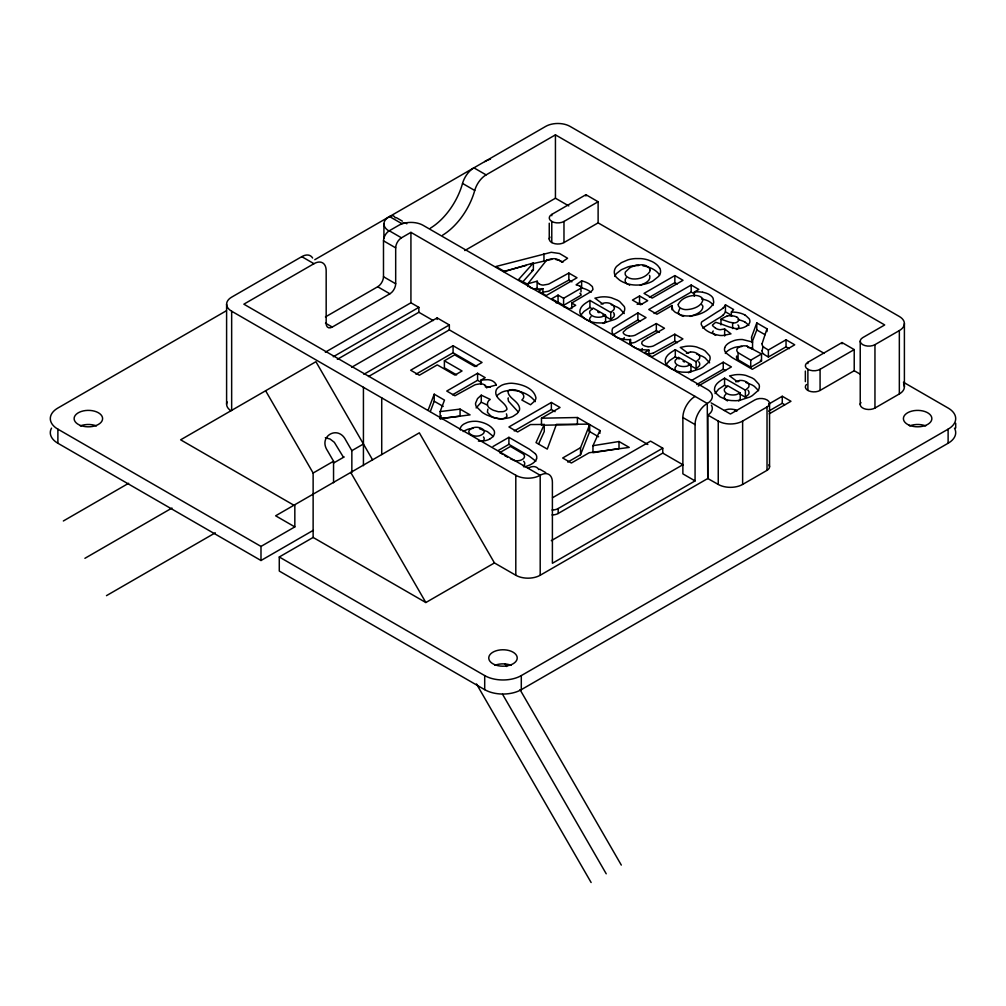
<?xml version="1.0" encoding="UTF-8"?>
<svg xmlns="http://www.w3.org/2000/svg" width="1006" height="1006" viewBox="0 0 1006 1006"><rect width="100%" height="100%" fill="white"/><g stroke="black" fill="none" stroke-linecap="round" stroke-linejoin="round"><path stroke-width="1.5" d="M226.601 304.177L226.601 404.161M549.251 239.051L549.251 223.219M769.552 466.822L769.552 403.456M860.231 404.513L860.231 341.147M904.394 386.908L904.394 323.542M694.329 296.254L694.329 292.029L698.83 289.439L691.185 285.025L648.769 309.508L656.931 314.224L671.995 305.535L672.599 309.244A15.04 8.677 0 0 0 675.353 312.313L680.219 314.74A16.008 9.243 0 0 0 686.079 315.922C696.127 316.5 707.683 312.564 713.254 303.825A18.536 10.701 0 0 0 713.719 302.089L713.116 298.354A15.241 8.803 0 0 0 710.84 295.638L709.092 294.444A15.53 8.966 0 0 0 702.653 292.293M762.07 343.75L766.974 328.786L756.789 322.901L751.658 336.796A20.749 11.971 0 0 0 751.595 337.362M762.07 350.792L763.076 346.781M751.96 342.455L756.789 329.943L756.789 322.901M428.091 410.285L434.215 394.189L444.489 400.124L440.138 411.58L440.138 418.622L460.069 416.157L460.069 409.115L440.138 411.58M430.329 411.479L434.215 401.231L434.215 394.189M440.138 418.622L441.219 415.755M567.786 462.081L580.537 454.725L580.537 447.683L589.692 424.595L599.916 430.505L599.916 433.322M580.537 454.725L589.692 431.637L589.692 424.595M541.48 425.249L541.48 418.207L560.053 407.493L551.363 402.463L508.935 426.959L517.637 431.976L530.476 424.557L544.259 424.469L536.022 442.602L547.277 449.091L556.419 424.369L588.9 424.142L588.9 431.184M538.562 444.061L544.259 431.511L544.259 424.469M592.962 445.696L619.004 441.521L619.004 448.563L592.962 452.725L592.962 445.696L599.916 430.505M487.822 409.153L487.407 412.271L490.563 415.755A23.125 13.355 0 0 0 493.506 417.364L498.398 418.798L502.761 418.71A6.464 3.735 0 0 0 504.836 418.081L506.571 416.861A5.055 2.917 0 0 0 506.999 416.094L506.433 413.843M715.015 393.585L718.674 389.133L724.572 385.21L727.175 386.706M476.127 407.933L481.27 402.211L481.27 395.169L490.236 399.42C486.388 401.545 486.414 406.965 490.563 408.713A23.125 13.355 0 0 0 493.506 410.322L498.398 411.756L502.761 411.668A6.464 3.735 0 0 0 504.836 411.039L506.571 409.819A5.055 2.917 0 0 0 506.999 409.052C505.741 401.796 493.292 398.716 496.184 390.114A15.279 8.815 0 0 1 498.221 387.486L501.265 385.487A15.492 8.941 0 0 1 505.05 384.078L508.357 383.449A15.153 8.74 0 0 1 511.891 383.248C521.058 383.902 533.897 387.826 535.947 397.873A16.976 9.796 0 0 1 534.79 400.966L530.539 404.752L521.85 400.036C529.131 393.723 513.928 387.159 508.684 390.617A4.288 2.477 0 0 0 507.955 391.384C508.281 398.187 518.14 400.828 519.498 407.707A16.322 9.419 0 0 1 519.373 410.285L517.361 413.403L513.161 416.27A17.303 9.997 0 0 1 508.948 417.83L503.981 418.672A16.448 9.494 0 0 1 500.083 418.735L493.569 417.628L486.891 415.038A48.728 28.13 0 0 1 482.289 412.422L476.354 406.65A18.146 10.475 0 0 1 475.561 403.192L477.536 398.602L481.27 395.169M580.688 315.218L584.046 311.407L589.931 307.471L592.534 308.98M666.047 364.512L669.405 360.689L675.303 356.765L679.201 359.016M626.298 277.669L625.455 279.002A10.4 5.998 0 0 0 625.166 279.995L625.292 281.567A9.054 5.231 0 0 0 626.889 283.742L627.568 284.22M527.584 284.157L518.53 279.593L533.369 262.968L533.369 269.998L522.24 282.472M527.911 286.559L527.911 283.742L546.598 260.202M731.463 311.91L733.236 309.974A21.893 12.638 0 0 0 733.6 309.508L725.439 304.793A23.39 13.506 0 0 1 723.176 307.987M679.666 308.842L678.283 312.288A8.123 4.69 0 0 0 679.792 314.601L680.094 314.828A9.821 5.671 0 0 0 681.137 315.456M713.229 330.987L712.588 331.955A3.785 2.188 0 0 0 712.537 332.42A3.383 1.949 0 0 0 712.6 332.735L714.31 334.545M591.025 316.626L590.019 317.921A7.998 4.615 0 0 0 589.667 319.216L589.679 319.48A8.413 4.867 0 0 0 591.591 322.41M676.384 365.92L675.378 367.215A7.998 4.615 0 0 0 675.026 368.51L675.039 368.762A8.413 4.867 0 0 0 676.95 371.692M613.094 334.897L637.879 319.946L640.432 321.417M725.93 394.101L724.647 395.66A7.998 4.615 0 0 0 724.307 396.955L724.307 397.207A8.413 4.867 0 0 0 725.955 399.935M702.59 328.044L717.391 318.927A63.806 36.832 0 0 0 721.491 316.374L722.534 315.557A14.587 8.425 0 0 0 723.138 315.016M624.286 337.601L623.217 339.148A5.03 2.905 0 0 0 623.204 339.55M580.588 288.332L579.821 288.86A46.93 27.099 0 0 1 579.054 289.338L563.586 298.304L558.053 295.11L551.728 298.757L557.261 301.951L555.941 302.718M580.588 295.374L579.821 295.902A46.93 27.099 0 0 1 579.054 296.38L563.586 305.346L558.053 302.152L556.871 302.831M590.887 291.677L571.748 303.02L571.748 308.653M590.824 291.639A11.468 6.627 0 0 0 592.987 289.326L592.345 286.572L589.176 283.868A23.226 13.405 0 0 0 581.657 280.85L576.111 284.836A21.943 12.663 0 0 1 579.016 285.729L579.934 286.144M580.94 288.42L581.631 287.93L581.631 280.888M746.578 326.045L748.162 324.837A11.833 6.828 0 0 0 749.872 321.744A13.103 7.57 0 0 0 749.885 320.989A12.324 7.117 0 0 0 749.13 318.726L746.112 315.871A22.522 13.003 0 0 0 744.993 315.18M768.836 464.847A8.626 4.98 0 0 1 767.025 470.343L742.629 484.427A17.24 9.959 0 0 1 718.246 484.427L707.759 478.504L707.859 415.063A17.24 9.959 0 0 0 711.418 405.204M605.549 316.488L610.743 319.493L610.743 312.451L613.811 309.722A9.255 5.344 0 0 0 614.364 308.037L614.364 307.761M610.743 319.493L613.811 316.764A9.255 5.344 0 0 0 614.364 315.079L614.364 314.79M690.908 365.769L696.114 368.774L696.114 361.732L699.183 359.004A9.255 5.344 0 0 0 699.736 357.319L699.723 357.042A8.979 5.181 0 0 0 697.925 354.024L697.611 353.81A11.028 6.363 0 0 0 696.693 353.257A7.369 4.25 0 0 0 690.481 351.999M696.114 368.774L699.183 366.046A9.255 5.344 0 0 0 699.736 364.361L699.723 364.084A8.979 5.181 0 0 0 698.68 361.758M740.177 394.214L745.383 397.219L745.383 390.177L748.451 387.448A9.255 5.344 0 0 0 749.005 385.763L748.992 385.487A8.979 5.181 0 0 0 747.194 382.469M745.383 397.219L748.451 394.49A9.255 5.344 0 0 0 749.005 392.805L748.992 392.529A8.979 5.181 0 0 0 747.961 390.202M707.759 478.504L707.268 403.456A17.24 9.959 0 0 0 707.268 389.372L423.124 225.331A17.24 9.959 0 0 0 398.728 225.331L389.284 230.776A8.186 4.728 -60 0 0 383.487 240.811L383.487 276.725A8.186 4.728 -60 0 1 377.69 286.76L325.428 316.928M647.047 338.343L664.501 328.27L656.327 323.555L635.176 335.187A8.727 5.043 0 0 1 629.253 335.991M707.268 478.793L540.197 575.256A17.24 9.959 0 0 1 515.801 575.256L494.449 562.932L419.339 432.832L275.631 515.801L294.833 526.893L294.833 504.723M312.615 258.014A17.24 9.959 -60 0 0 301.775 256.656L231.657 297.147A17.24 9.959 0 0 0 231.657 311.219L231.657 410.36M226.438 310.716L57.883 408.034A25.867 14.939 0 0 0 57.883 429.16L57.883 443.244L260.994 560.505L313.394 530.25M314.79 259.711L545.68 126.404A17.24 9.959 0 0 1 570.075 126.404L899.339 316.5A17.24 9.959 0 0 1 899.339 330.584L899.339 393.95L874.956 408.034A8.626 4.98 0 0 1 864.003 408.637A8.626 4.98 0 0 1 860.935 402.538M332.269 327.063A8.626 4.98 -60 0 1 326.17 323.542L326.17 270.74A17.24 9.959 -60 0 0 313.973 263.698L243.854 304.177L540.197 475.272A17.24 9.959 -60 0 1 552.395 482.314L552.395 563.285L695.071 480.906L695.071 424.582A17.24 9.959 -60 0 1 707.268 403.456L410.926 232.361L401.469 237.818A8.186 4.728 -60 0 0 395.685 247.853L395.685 283.767A8.186 4.728 -60 0 1 389.888 293.802L332.269 327.063L325.491 323.152M401.168 223.923L401.734 223.596A8.626 4.98 -60 0 1 406.814 223.81M442.577 235.203A50.011 28.872 -60 0 0 474.731 190.474A17.24 9.959 -60 0 1 486.112 174.881L555.438 134.854L884.714 324.951L862.758 337.626A8.626 4.98 0 0 0 862.758 344.668A8.626 4.98 0 0 0 874.956 344.668L899.339 330.584M464.772 250.569L555.438 198.22L568.78 205.916M551.778 242.572L551.778 221.458A8.626 4.98 0 0 1 551.778 214.416L585.932 194.699L598.117 201.741L598.117 222.867L824.241 353.408M325.353 352.175L410.926 302.781L418.848 307.358L418.848 312.275L337.35 359.331M551.778 221.458A8.626 4.98 0 0 0 563.976 221.458L598.117 201.741M333.275 356.753L418.848 307.358M63.353 520.982L128.642 483.282M549.968 237.076A8.626 4.98 0 0 0 553.036 243.175A8.626 4.98 0 0 0 563.976 242.572L598.117 222.867M351.698 367.253L437.145 317.909L449.342 324.951L449.342 329.88L647.839 444.489M363.895 374.282L449.342 324.951M368.51 376.546L449.342 329.88M542.9 294.28L542.9 288.647L538.55 291.149L546.195 295.563L577.016 277.769L568.855 273.054L549.175 283.843A13.405 7.746 0 0 1 547.943 284.283L543.127 285.1A6.049 3.496 0 0 1 539.442 284.044M84.906 558.317L171.963 508.055M444.388 360.789L454.662 354.854L474.945 366.574L482.063 362.462L453.077 345.724L410.662 370.221L419.351 375.238L437.27 364.889L454.926 375.087L462.043 370.975L444.388 360.789L444.388 367.831L456.611 374.886M571.911 281.856L568.855 280.096L549.175 290.885A13.405 7.746 0 0 1 547.943 291.325L543.127 292.142A6.049 3.496 0 0 1 542.611 292.117M415.968 374.194L453.077 352.766L476.794 366.461M564.341 307.295L565.435 306.667L569.383 308.955L575.709 305.296L571.748 303.02M480.868 384.405L480.868 380.18L485.219 377.678L477.586 373.264L446.752 391.057L454.926 395.773L474.606 384.984A13.405 7.746 0 0 1 475.838 384.544L480.642 383.726A6.049 3.496 0 0 1 484.339 384.782M494.449 562.932L425.852 602.531L313.13 537.443L313.13 473.034L333.552 461.238L327.478 450.713C317.808 436.315 338.129 424.57 345.775 440.163L351.849 450.675L351.849 472.33M351.849 450.675L363.43 443.998M333.539 463.062L344.165 456.925M452.537 394.767L477.586 380.306L481.409 382.506M106.473 595.653L215.284 532.828M639.539 295.978L632.434 300.077L640.596 304.793L647.713 300.693L639.539 295.978L639.539 303.02L637.175 304.39M674.85 275.594L644.029 293.387L652.19 298.103L683.024 280.309L674.85 275.594L674.85 282.636L649.386 297.336M629.266 335.916A7.872 4.54 0 0 1 625.229 334.822A8.061 4.653 0 0 1 624.5 334.357L623.707 333.64A5.03 2.905 0 0 1 623.217 332.106L626.386 329.037L646.053 317.619L637.879 312.904L612.88 328.082A8.966 5.181 0 0 0 612.541 328.497C609.108 337.752 624.06 340.38 630.636 339.5L630.636 345.121M654.063 313.495L691.185 292.067L694.53 293.991M57.883 429.16L260.994 546.421L294.833 526.893M659.395 332.37L656.327 330.597L635.176 342.229A8.727 5.043 0 0 1 630.221 343.059M954.48 428.154A25.867 14.939 0 0 1 948.117 443.244L521.297 689.663A25.867 14.939 0 0 1 484.703 689.663L279.278 571.068L279.278 556.984L313.13 537.443M648.908 355.671L648.908 350.05L644.733 352.452L652.114 356.715L682.936 338.921L674.775 334.206L653.46 345.938A8.274 4.779 0 0 1 648.04 346.693M514.242 430.933L551.363 409.505L555.086 411.655M677.327 342.719L674.775 341.248L653.46 352.98M493.003 446.501L508.91 437.321L529.219 449.078L535.28 453.693M720.962 324.888L720.962 319.254L722.585 318.311A48.376 27.929 0 0 1 725.112 316.928L726.86 316.198M498.31 450.474L508.91 444.35L529.219 456.12L535.28 460.735M691.436 380.557L723.251 362.198L731.412 366.913L698.277 386.04M580.537 447.683L562.681 457.994L571.383 463.012L589.176 452.738L629.215 447.419L619.004 441.521M696.743 384.544L723.251 369.227L725.59 370.585M738.077 359.733L738.077 352.691L750.728 360.173L761.529 353.936L761.529 360.978L750.728 367.215L738.077 359.733A7.268 4.2 0 0 1 736.719 356.036M763.114 346.517L764.497 347.623A35.499 20.497 0 0 0 766.673 348.981L768.383 349.975L786.038 339.789L794.727 344.807L752.312 369.29L732.016 357.532L725.955 352.917A13.883 8.01 0 0 1 724.735 347.762M763.114 353.559L764.497 354.665A35.499 20.497 0 0 0 766.673 356.023L768.383 357.017L786.038 346.831L789.295 348.705M552.52 497.731L650.555 441.131L662.753 448.173L662.753 453.102L558.179 513.475A8.626 4.98 0 0 1 552.08 514.934M807.881 390.429L807.881 369.315A8.626 4.98 0 0 1 807.881 362.273L842.022 342.556L854.22 349.598L854.22 370.724L820.079 390.429A8.626 4.98 0 0 1 808.786 390.894A8.626 4.98 0 0 1 806.435 384.493M552.08 510.004A8.626 4.98 0 0 0 558.179 508.546L662.753 448.173M807.881 369.315A8.626 4.98 0 0 0 820.079 369.315L854.22 349.598M768.685 404.11L782.266 396.263L790.968 401.281L769.238 413.831M707.859 415.063L718.246 421.061A17.24 9.959 0 0 0 742.629 421.061L767.025 406.977A8.626 4.98 0 0 0 767.025 399.935A8.626 4.98 0 0 0 754.827 399.935L730.444 414.019L711.141 402.878M768.685 411.152L782.266 403.305L784.755 404.739M551.313 540.675L683.074 464.609M279.278 556.984L484.703 675.592A25.867 14.939 0 0 0 521.297 675.592L948.117 429.16A25.867 14.939 0 0 0 948.117 408.034L903.413 382.217M610.743 312.451L589.931 300.429C585.706 303.02 579.758 306.189 579.833 311.885A17.957 10.362 0 0 0 581.179 315.368L585.404 319.091L591.176 321.744A18.045 10.412 0 0 0 596.747 322.825L600.808 322.964A19.164 11.066 0 0 0 604.958 322.599L614.968 319.367A38.832 22.421 0 0 0 617.697 317.858L623.28 312.979A20.9 12.072 0 0 0 624.537 310.389L624.739 309.081A16.838 9.72 0 0 0 624.261 306.516L619.746 301.624A31.827 18.372 0 0 0 617.244 300.09L611.22 297.701A17.454 10.085 0 0 0 600.293 297.059L594.936 298.153L602.053 303.472L605.134 302.819A7.369 4.25 0 0 1 611.296 303.975A11.028 6.363 0 0 1 612.239 304.529L612.541 304.743A8.979 5.181 0 0 1 614.364 307.761M696.114 361.732L675.303 349.723C671.065 352.301 665.129 355.47 665.205 361.179A17.957 10.362 0 0 0 666.55 364.65L670.776 368.385L676.548 371.025A18.045 10.412 0 0 0 682.106 372.119L686.167 372.258A19.164 11.066 0 0 0 690.317 371.893L700.339 368.661A38.832 22.421 0 0 0 703.056 367.14L708.652 362.261A20.9 12.072 0 0 0 709.896 359.67L710.11 358.362A16.838 9.72 0 0 0 709.632 355.797L705.118 350.905A31.827 18.372 0 0 0 702.603 349.371L696.592 346.982A17.454 10.085 0 0 0 685.664 346.341L680.308 347.435L687.412 352.766L690.506 352.1M745.383 390.177L724.572 378.168C720.346 380.746 714.398 383.915 714.474 389.624A17.957 10.362 0 0 0 715.819 393.095L720.045 396.829L725.816 399.47A18.045 10.412 0 0 0 731.375 400.564L735.436 400.702A19.164 11.066 0 0 0 739.599 400.338L749.608 397.106A38.832 22.421 0 0 0 752.337 395.584L757.92 390.705A20.9 12.072 0 0 0 759.178 388.127L759.379 386.807A16.838 9.72 0 0 0 758.901 384.242L754.387 379.35A31.827 18.372 0 0 0 751.872 377.816L745.861 375.427A17.454 10.085 0 0 0 734.933 374.785L729.576 375.879L736.694 381.211L739.775 380.545M605.599 315.255L601.789 316.827A8.652 4.992 0 0 1 599.098 317.23A9.18 5.294 0 0 1 598.18 317.242A8.3 4.791 0 0 1 593.251 316.274L592.899 316.11A10.437 6.023 0 0 1 591.893 315.544L591.603 315.356A8.35 4.816 0 0 1 589.667 312.438L589.667 312.187A7.998 4.615 0 0 1 590.019 310.879L593.1 308.037L605.599 315.255L605.599 322.297L603.097 323.479M690.959 364.537L687.161 366.109A8.652 4.992 0 0 1 684.47 366.511A9.18 5.294 0 0 1 683.552 366.536A8.3 4.791 0 0 1 678.622 365.568L678.27 365.392A10.437 6.023 0 0 1 677.252 364.838L676.963 364.65A8.35 4.816 0 0 1 675.026 361.72L675.039 361.468A7.998 4.615 0 0 1 675.378 360.173L678.459 357.319L690.959 364.537L690.959 371.579L688.456 372.761M740.227 392.994L736.43 394.553A8.652 4.992 0 0 1 733.739 394.956A9.18 5.294 0 0 1 732.821 394.981A8.3 4.791 0 0 1 727.891 394.012L727.539 393.836A10.437 6.023 0 0 1 726.521 393.283L726.231 393.095A8.35 4.816 0 0 1 724.307 390.165L724.307 389.913A7.998 4.615 0 0 1 724.66 388.618L727.728 385.776L740.227 392.994L740.227 400.023L738.58 400.866M464.194 430.933L467.337 429.487A14.084 8.123 0 0 1 473.072 428.367M640.294 285.239C644.129 283.692 650.568 281.378 649.826 276.235A9.167 5.294 0 0 0 649.436 275.367M533.369 262.968L504.572 271.532L495.87 266.515L551.225 252.292L559.537 253.499L567.585 258.265L561.864 262.176A22.446 12.952 0 0 0 558.984 260.026L556.142 258.919A5.81 3.358 0 0 0 553.137 258.731A18.837 10.877 0 0 0 546.635 260.24M531.57 270.539L533.369 269.998M723.138 307.974A14.587 8.425 0 0 1 722.534 308.515L721.465 309.32A63.806 36.832 0 0 1 717.366 311.873L701.886 321.782A7.092 4.099 0 0 0 701.584 322.234A9.884 5.709 0 0 0 701.32 324.636C704.514 331.276 712.927 334.269 719.793 335.438A13.682 7.897 0 0 0 723.138 335.463L730.972 333.854L724.647 328.987L720.233 329.716A7.382 4.263 0 0 1 715.756 328.296M527.911 283.742L537.116 281.19L537.116 288.232L533.67 289.187M486.665 387.637L496.323 384.958M503.44 271.519L526.163 265.421M531.206 264.062L551.791 259.296M690.053 316.412C694.857 314.828 702.892 312.476 702.892 306.39A7.922 4.565 0 0 0 701.924 304.893L701.622 304.604M440.276 418.659L470.054 414.874L460.069 409.115M485.206 386.757L487.671 386.732A7.356 4.25 0 0 1 488.639 386.82A8.337 4.816 0 0 1 490.412 387.172M648.908 350.05L640.772 349.648A15.543 8.979 0 0 1 635.805 348.126L634.358 347.372M541.48 418.207L577.419 417.515L588.9 424.142M543.051 425.224L577.419 424.557L577.419 417.515M638.684 265.534L635.314 265.622A21.604 12.474 0 0 0 627.958 266.879L621.406 269.683L616.615 273.431A21.327 12.311 0 0 0 614.792 276.386M325.328 437.723L330.106 439.056L334.319 442.3L343.486 457.315M720.962 319.242A36.216 20.912 0 0 1 723.1 319.921L726.961 321.279A46.389 26.785 0 0 0 729.614 322.197L733.902 322.951A4.728 2.729 0 0 0 736.82 322.26L737.033 322.134A6.011 3.471 0 0 0 737.096 317.318M513.073 390.328C521.435 391.057 530.288 394.679 535.267 401.645M648.04 346.655C645.701 346.517 640.067 345.008 642.105 341.751A5.571 3.219 0 0 1 642.482 341.348L645.135 339.5A88.188 50.916 0 0 1 647.047 338.343M555.878 259.561L558.104 260.076M733.663 328.157L729.451 327.038A58.071 33.525 0 0 1 725.439 325.604L723.83 324.976A111.628 64.447 0 0 0 720.937 323.919L715.694 322.297L712.588 324.913A3.785 2.188 0 0 0 712.537 325.378A3.383 1.949 0 0 0 712.6 325.692L715.643 328.346M479.46 428.745L487.332 431.599L493.481 436.541M611.22 304.743L617.244 307.132A31.827 18.372 0 0 1 619.746 308.653L624.261 313.558M747.898 347.447L748.665 347.661M696.592 354.024L702.603 356.413A31.827 18.372 0 0 1 705.118 357.947L709.62 362.839M745.861 382.469L751.872 384.858A31.827 18.372 0 0 1 754.387 386.392L758.587 390.655M747.118 346.215L761.529 353.936M514.104 460.396L510.52 458.811M558.959 260.34L562.97 262.101M750.212 348.151L750.992 348.441M751.784 348.742L752.563 349.069L752.563 342.027L742.591 339.55A13.971 8.061 0 0 0 740.378 339.525A15.027 8.677 0 0 0 734.103 340.569L730.922 341.839A22.119 12.764 0 0 0 729.715 342.493A17.592 10.161 0 0 0 724.66 347.749M481.27 402.211L487.432 405.129M506.71 456.724L507.426 457.139M854.22 370.724L859.941 374.018M674.85 282.636L677.189 283.981M725.439 304.793L725.439 311.835L732.079 315.67M756.789 329.943L765.076 334.721M486.112 174.881L473.914 167.839A17.24 9.959 -60 0 0 462.534 183.432A50.011 28.872 -60 0 1 430.379 228.173M462.534 183.432L474.731 190.474M760.36 360.299L761.529 360.978M639.539 303.02L641.878 304.365M597.74 311.986L599.035 312.728M602.946 314.979L604.241 315.733M683.099 361.267L684.407 362.022M688.305 364.273L689.613 365.027M604.82 321.845L605.599 322.297M690.179 371.139L690.959 371.579M739.448 399.583L740.227 400.023M734.581 409.505L737.058 410.926A8.626 4.98 0 0 0 724.345 410.498M396.289 217.623L402.387 221.144M401.734 223.596L389.536 216.554A8.626 4.98 -60 0 1 395.283 217.9M389.284 230.776L401.469 237.818M389.624 231.33L388.97 230.952A17.24 9.959 0 0 1 388.97 216.881M383.487 240.811L395.685 247.853M695.071 396.414A17.24 9.959 -60 0 0 682.873 417.54L695.071 424.582M383.487 276.725L395.685 283.767M377.69 286.76L389.888 293.802M418.848 312.275L433.221 320.574M662.753 453.102L683.087 464.835M695.071 480.906L682.873 473.864L682.873 417.54M301.775 256.656L313.973 263.698M589.692 431.637L598.633 436.805M434.215 401.231L443.206 406.424M539.669 469.136L545.768 472.657M500.472 453.128L499.693 452.675L510.495 446.438L523.158 453.92A7.52 4.338 0 0 1 522.793 459.176A7.52 4.338 0 0 1 514.053 460.471M501.654 453.807L502.434 454.259M504.396 455.391L505.968 456.296M231.657 311.219L515.801 475.272A17.24 9.959 0 0 0 540.197 475.272L540.197 575.256M293.928 505.238L180.627 439.823L315.922 361.707L372.572 459.83M715.643 335.388L714.6 334.747M747.181 382.481L746.88 382.255A11.028 6.363 0 0 0 745.962 381.702A7.369 4.25 0 0 0 739.75 380.444M591.05 292.218L589.176 290.91A23.226 13.405 0 0 0 581.657 287.892M483.081 429.549L482.125 428.845A11.003 6.35 0 0 0 481.22 428.355L480.264 427.94A6.853 3.961 0 0 0 472.782 427.877L471.575 428.455A11.393 6.577 0 0 0 470.695 428.984L469.576 429.927A6.677 3.848 0 0 0 469.953 433.825L470.921 434.542A10.978 6.338 0 0 0 471.814 435.045L472.757 435.447A6.74 3.898 0 0 0 479.623 435.711L481.22 435.02A11.343 6.552 0 0 0 482.138 434.517L482.88 433.988A6.828 3.949 0 0 0 483.132 429.537M748.879 325.403L746.112 322.913A22.522 13.003 0 0 0 744.993 322.222M518.404 412.12L508.558 401.293L507.955 398.414A4.288 2.477 0 0 1 508.395 397.898M505.087 663.784L506.659 666.513M520.001 689.626L621.306 865.085M502.56 694.266L606.216 873.799M476.479 683.929L591.126 882.514M350.742 472.443L425.852 602.531M265.622 390.756L313.13 473.034M641.589 350.553L642.105 348.793A5.571 3.219 0 0 1 642.331 348.541M955.7 423.287L955.7 427.99M948.117 429.16L948.117 443.244M874.956 344.668L874.956 408.034M842.022 342.556L842.022 343.876M820.079 369.315L820.079 390.429M807.881 362.273L807.881 363.594M805.353 371.076L805.353 381.639M786.038 339.789L786.038 346.831M782.266 396.263L782.266 403.305M768.383 349.975L768.383 357.017M767.025 406.977L767.025 470.343M766.974 328.786L766.974 331.603M750.728 360.173L750.728 367.215M742.629 421.061L742.629 484.427M732.632 322.913L732.632 328.547M731.337 316.286L731.337 312.061A19.391 11.204 0 0 1 745.157 315.079M724.647 328.987L724.647 336.029M724.572 378.168L724.572 385.21M723.251 362.198L723.251 369.227M718.246 421.061L718.246 484.427M691.185 285.025L691.185 292.067M675.303 349.723L675.303 356.765M674.775 334.206L674.775 341.248M671.995 305.535L671.995 309.76M656.327 323.555L656.327 330.597M637.879 312.904L637.879 319.946M589.931 300.429L589.931 307.471M585.932 194.699L585.932 196.019M581.015 289.59L581.015 291.941M568.855 273.054L568.855 280.096M563.976 221.458L563.976 242.572M563.586 298.304L563.586 305.346M558.053 295.11L558.053 302.152M558.179 508.546L558.179 513.475M555.438 134.854L555.438 198.22M551.778 214.416L551.778 215.737M551.363 402.463L551.363 409.505M543.957 253.6L543.957 260.642M521.297 675.592L521.297 689.663M515.801 475.272L515.801 575.256M508.91 437.321L508.91 444.35M484.703 675.592L484.703 689.663M477.586 373.264L477.586 380.306M453.077 345.724L453.077 352.766M437.145 317.909L437.145 319.455M410.926 232.361L410.926 302.781M383.927 223.923L383.927 238.321M381.727 397.86L381.727 454.549M363.43 387.297L363.43 465.703M333.552 461.238L333.552 482.754M260.994 546.421L260.994 560.505M57.883 443.244A25.867 14.939 0 0 1 51.52 428.154M484.703 161.614A25.867 14.939 0 0 1 490.45 159.111M80.304 425.915A14.222 8.211 0 0 1 96.425 425.915M494.939 665.293A14.222 8.211 0 0 1 511.061 665.293M909.575 425.915A14.222 8.211 0 0 1 925.696 425.915M903.577 383.89A17.24 9.959 0 0 1 899.339 393.95M527.999 468.23A17.24 9.959 -60 0 1 538.839 469.588M230.952 410.775A17.24 9.959 0 0 1 227.067 401.872M735.688 381.739A17.454 10.085 0 0 1 738.668 381.576M727.539 400.878A10.437 6.023 0 0 1 726.835 400.514M686.419 353.295A17.454 10.085 0 0 1 688.657 353.144M653.422 352.955A8.274 4.779 0 0 1 648.354 353.747M634.258 347.435A14.109 8.149 0 0 1 630.322 339.45M613.32 312.476A8.979 5.181 0 0 1 614.364 314.79M601.047 304.001A17.454 10.085 0 0 1 603.286 303.862M579.896 293.224A2.955 1.71 0 0 1 580.776 295.336M579.896 286.182A2.955 1.71 0 0 1 580.776 288.294M537.632 289.313A9.859 5.696 0 0 1 537.229 288.219M531.017 287.754A13.531 7.809 0 0 1 527.609 284.157M542.9 288.647A42.415 24.484 0 0 1 541.14 288.873L536.11 289.137A7.356 4.25 0 0 1 535.129 289.049A8.337 4.816 0 0 1 531.055 287.729M539.317 284.107A9.859 5.696 0 0 1 537.229 281.177M763.038 353.571A9.129 5.269 0 0 1 762.133 350.792M752.614 349.057A28.344 16.36 0 0 1 751.998 347.535M725.326 353.446A17.592 10.161 0 0 1 729.74 349.547A22.119 12.764 0 0 1 730.922 348.881L734.103 347.598A15.027 8.677 0 0 1 740.378 346.567A13.971 8.061 0 0 1 741.85 346.567M752.614 342.027A28.344 16.36 0 0 1 751.545 337.362M763.038 346.529A9.129 5.269 0 0 1 762.133 343.75M738.165 352.653A7.52 4.338 0 0 1 738.429 347.435A7.52 4.338 0 0 1 747.181 346.139M737.914 324.951A6.124 3.534 0 0 1 738.844 326.761A6.011 3.471 0 0 1 737.071 329.188A4.779 2.754 0 0 1 736.354 329.515M738.039 319.694A19.391 11.204 0 0 1 745.157 322.121M725.389 311.835A23.39 13.506 0 0 1 723.176 315.029M746.515 326.019A12.298 7.105 0 0 1 733.6 328.308M737.197 317.305A9.494 5.483 0 0 0 731.425 315.746A7.382 4.263 0 0 0 726.848 316.173M683.552 316.349A8.174 4.716 0 0 1 681.515 315.645M701.698 299.134A17.97 10.374 0 0 1 702.678 299.285A15.53 8.966 0 0 1 709.129 301.46L710.84 302.668A15.241 8.803 0 0 1 713.128 305.384M694.341 292.054A17.97 10.374 0 0 1 702.678 292.243M643.023 265.873A20.485 11.833 0 0 1 648.053 266.992L651.737 268.464A26.835 15.492 0 0 1 654.001 269.696A25.188 14.549 0 0 1 659.584 275.128M629.593 285.226A9.104 5.256 0 0 1 629.165 285.063M659.584 268.086A25.188 14.549 0 0 0 654.013 262.641A26.835 15.492 0 0 0 651.737 261.422L648.053 259.963A20.485 11.833 0 0 0 640.897 258.605L635.314 258.58A21.604 12.474 0 0 0 627.958 259.837L621.406 262.641L616.615 266.389A21.327 12.311 0 0 0 614.44 270.589A22.887 13.216 0 0 0 614.314 272.513L614.503 273.783A20.334 11.745 0 0 0 616.401 277.342L619.507 280.058A28.407 16.398 0 0 0 621.13 281.089A23.779 13.732 0 0 0 631.278 284.66A19.806 11.431 0 0 0 642.771 284.509A24.245 13.996 0 0 0 652.705 281.114L658.653 276.348A19.34 11.167 0 0 0 659.672 268.074M463.2 431.549A13.619 7.859 0 0 1 464.181 430.933M483.471 436.956A6.828 3.949 0 0 1 483.157 440.867M460.346 430.015A11.607 6.702 0 0 1 460.509 427.701A13.619 7.859 0 0 1 464.181 423.891L467.337 422.445A14.084 8.123 0 0 1 473.072 421.325L475.436 421.275A14.247 8.224 0 0 1 477.85 421.451C483.924 422.445 490.601 425.01 494.009 430.43A14.662 8.463 0 0 1 494.512 432.291L494.436 433.661A14.034 8.098 0 0 1 492.5 436.981L491.129 438.088A17.756 10.249 0 0 1 489.633 439.006M489.746 439.069A13.707 7.91 0 0 1 478.378 441.081M535.318 460.723A13.883 8.01 0 0 1 535.796 461.339M523.636 461.276A7.268 4.2 0 0 1 523.309 466.055M535.318 453.681A13.883 8.01 0 0 1 536.487 458.849M536.575 458.862A17.592 10.161 0 0 1 531.482 464.106A22.119 12.764 0 0 1 530.3 464.772L527.119 466.042A15.027 8.677 0 0 1 523.724 466.822M480.868 380.18A42.415 24.484 0 0 1 482.641 379.954L487.671 379.69A7.356 4.25 0 0 1 488.639 379.778A8.337 4.816 0 0 1 492.726 381.098A13.719 7.922 0 0 1 496.285 384.958M484.464 384.72A9.859 5.696 0 0 1 486.552 387.65M496.7 396.238A15.279 8.815 0 0 1 498.221 394.528L501.265 392.529A15.492 8.941 0 0 1 505.05 391.12L508.357 390.491A15.153 8.74 0 0 1 511.891 390.29M649.989 270.124L649.951 270.777A10.311 5.948 0 0 1 649.675 271.771C646.154 277.04 639.099 279.442 632.937 278.939A9.167 5.294 0 0 1 628.737 277.832L626.889 276.7A9.117 5.269 0 0 1 625.204 274.223L625.166 272.953A10.4 5.998 0 0 1 625.455 271.96L629.58 267.973A27.678 15.983 0 0 1 631.315 266.992L636.559 265.081L642.18 264.779A9.054 5.231 0 0 1 645.953 265.697L648.229 267.018A9.104 5.256 0 0 1 649.826 269.193L649.989 270.124M678.27 304.378L678.283 305.246A8.123 4.69 0 0 0 679.792 307.559L680.094 307.786A9.821 5.671 0 0 0 681.137 308.414L681.515 308.603A8.174 4.716 0 0 0 685.375 309.609C691.851 309.76 702.138 306.667 702.892 299.348A7.922 4.565 0 0 0 701.924 297.851L701.283 297.298A9.733 5.621 0 0 0 700.126 296.581A7.834 4.527 0 0 0 696.391 295.512C689.651 295.085 681.288 298.078 678.27 304.378M81.247 425.714A14.222 8.211 0 0 0 102.599 418.597A14.222 8.211 0 0 0 81.247 411.479A14.222 8.211 0 0 0 81.247 425.714M495.883 665.104A14.222 8.211 0 0 0 517.222 657.987A14.222 8.211 0 0 0 495.883 650.869A14.222 8.211 0 0 0 495.883 665.104M909.286 425.249A14.222 8.211 0 0 0 931.782 419.439A14.222 8.211 0 0 0 911.826 411.102A14.222 8.211 0 0 0 909.286 425.249"/></g></svg>
